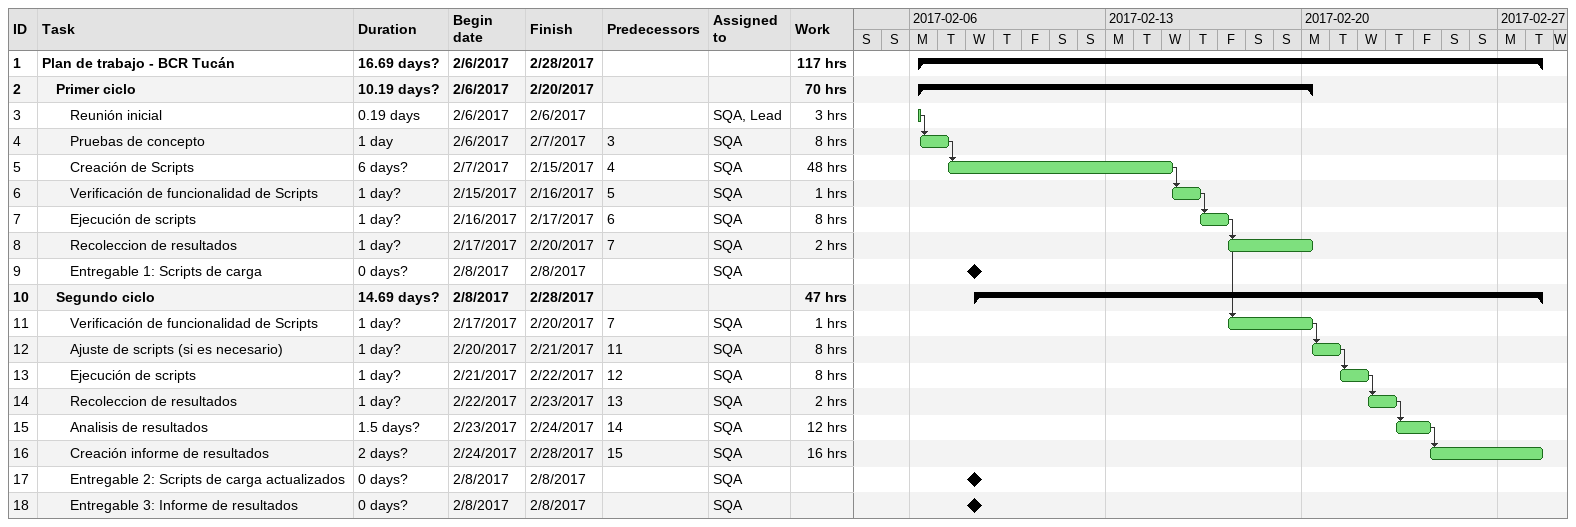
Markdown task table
| ID | Level | Task | Duration | Start | Finish | Predecessors | Resources | Work (h) |
|---|---|---|---|---|---|---|---|---|
| 1 | 1 | **Plan de trabajo - BCR Tucán** | 16.69d? | 2017-02-06 | 2017-02-28 |  |  | 117 |
| 2 | 2 | **Primer ciclo** | 10.19d? | 2017-02-06 | 2017-02-20 |  |  | 70 |
| 3 | 3 | Reunión inicial | 0.19d | 2017-02-06 | 2017-02-06 |  | SQA, Lead | 3 |
| 4 | 3 | Pruebas de concepto | 1d | 2017-02-06 | 2017-02-07 | 3 | SQA | 8 |
| 5 | 3 | Creación de Scripts | 6d? | 2017-02-07 | 2017-02-15 | 4 | SQA | 48 |
| 6 | 3 | Verificación de funcionalidad de Scripts | 1d? | 2017-02-15 | 2017-02-16 | 5 | SQA | 1 |
| 7 | 3 | Ejecución de scripts | 1d? | 2017-02-16 | 2017-02-17 | 6 | SQA | 8 |
| 8 | 3 | Recoleccion de resultados | 1d? | 2017-02-17 | 2017-02-20 | 7 | SQA | 2 |
| 9 | 3 | Entregable 1: Scripts de carga | 0d? | 2017-02-08 | 2017-02-08 |  | SQA |  |
| 10 | 2 | **Segundo ciclo** | 14.69d? | 2017-02-08 | 2017-02-28 |  |  | 47 |
| 11 | 3 | Verificación de funcionalidad de Scripts | 1d? | 2017-02-17 | 2017-02-20 | 7 | SQA | 1 |
| 12 | 3 | Ajuste de scripts (si es necesario) | 1d? | 2017-02-20 | 2017-02-21 | 11 | SQA | 8 |
| 13 | 3 | Ejecución de scripts | 1d? | 2017-02-21 | 2017-02-22 | 12 | SQA | 8 |
| 14 | 3 | Recoleccion de resultados | 1d? | 2017-02-22 | 2017-02-23 | 13 | SQA | 2 |
| 15 | 3 | Analisis de resultados | 1.5d? | 2017-02-23 | 2017-02-24 | 14 | SQA | 12 |
| 16 | 3 | Creación informe de resultados | 2d? | 2017-02-24 | 2017-02-28 | 15 | SQA | 16 |
| 17 | 3 | Entregable 2: Scripts de carga actualizados | 0d? | 2017-02-08 | 2017-02-08 |  | SQA |  |
| 18 | 3 | Entregable 3: Informe de resultados | 0d? | 2017-02-08 | 2017-02-08 |  | SQA |  |
